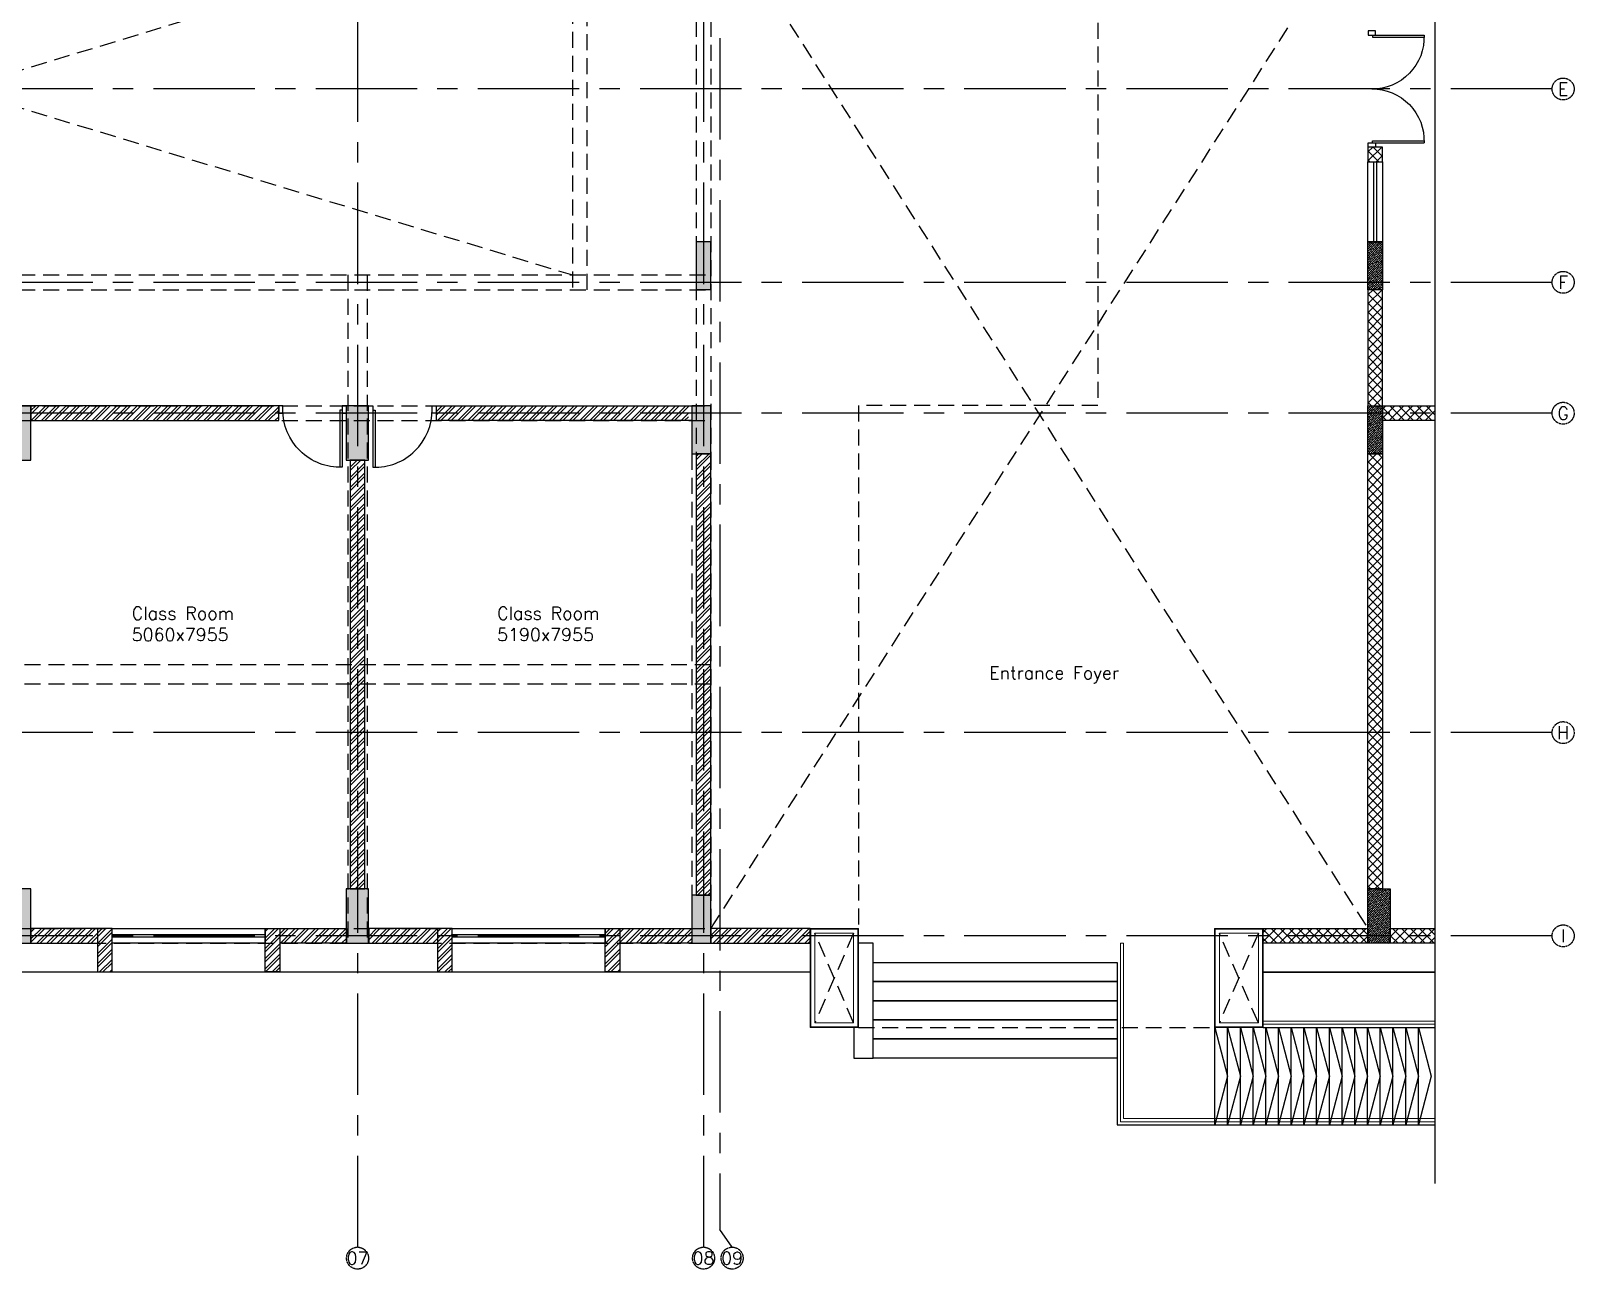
# Model space of a CAD drawing. Header units: millimetres. Extents: x 263680 to 312223, y -3811 to 33868.
# Drawn here: x 288050 to 312223, y -3811 to 15581 of the extents above; entities that cross this region are included whole.
import ezdxf

# ---------------------------------------------------------------- set-up
doc = ezdxf.new("R2010")
doc.units = ezdxf.units.MM
doc.header["$MEASUREMENT"] = 0
doc.linetypes.add('CENTER', pattern=[50.8, 31.75, -6.35, 6.35, -6.35])
doc.linetypes.add('HIDDEN', pattern=[0.375, 0.25, -0.125])
doc.layers.get('0').update_dxf_attribs({"linetype": 'CONTINUOUS'})
doc.layers.add('A_Dim', color=7, linetype='CONTINUOUS', lineweight=5)
doc.layers.add('Fab_Cut_Existing', color=8, linetype='CONTINUOUS', lineweight=18)
for name, color, linetype in [('Ano_Line_Grid', 4, 'CENTER'), ('Dim_Arc_100', 4, 'CONTINUOUS'), ('Dim_Arc_30', 4, 'CONTINUOUS'), ('Hth_Cut_RCC_Existing', 17, 'CONTINUOUS'), ('Hth_Cut_RCC_Proposed', 205, 'CONTINUOUS'), ('Hth_Cut_Wall_Existing', 96, 'CONTINUOUS'), ('Hth_Cut_Wall_Proposed', 204, 'CONTINUOUS'), ('Pline_Elv_Stair', 3, 'CONTINUOUS'), ('Pln_Cut_Door & Window', 6, 'CONTINUOUS'), ('Pln_Cut_Existing Buildings', 3, 'CONTINUOUS'), ('Pln_Elv_05', 9, 'CONTINUOUS'), ('Pln_Elv_Dotted', 8, 'HIDDEN'), ('Pln_Elv_Stair', 3, 'CONTINUOUS'), ('Str_Beams', 8, 'HIDDEN'), ('Str_RCC_Existing', 17, 'CONTINUOUS'), ('Str_RCC_Proposed', 5, 'CONTINUOUS'), ('Txt_Arc', 2, 'CONTINUOUS'), ('Txt_Grid', 4, 'CONTINUOUS'), ('Wal_Cut_Existing', 96, 'CONTINUOUS'), ('Wal_Cut_Proposed', 1, 'CONTINUOUS'), ('Wal_Ele_Parapet', 8, 'CONTINUOUS')]:
    doc.layers.add(name, color=color, linetype=linetype)
doc.styles.add('Jwalant', font='romans.shx')
doc.styles.add('MSA_Standard', font='romans.shx')
pattern_1 = [(45, (-5, 0), (-79.549513, 79.549513), []), (45, (48.03, 0), (-79.549513, 79.549513), [])]
pattern_2 = [(45, (-5, 0), (-70.710678, 70.710678), []), (135, (-5, 0), (-70.710678, -70.710678), [])]

# ---------------------------------------------------------------- blocks, each defined once
blk = doc.blocks.new('Door_D5_1000')
at = {"layer": 'Pln_Cut_Door & Window'}
for p, q in [((8531020, -1784615, 0), (8531053, -1784615, 0)), ((8531020, -1784615, 0), (8531020, -1785508, 0)), ((8531053, -1784615, 0), (8531053, -1785509, 0))]:
    blk.add_line(p, q, dxfattribs=at)
blk.add_lwpolyline([(8531020, -1784664), (8530953, -1784664), (8530953, -1784549), (8531020, -1784549)], close=True, dxfattribs=at)
at = {"layer": 'Pln_Cut_Door & Window', "elevation": 0}
blk.add_lwpolyline([(8532013, -1784664), (8531947, -1784664), (8531947, -1784549), (8532013, -1784549)], close=True, dxfattribs=at)
at = {"layer": 'Pln_Cut_Door & Window'}
blk.add_arc((8531053, -1784615, 0), 894, 267.871, 0.7102, dxfattribs=at)
blk = doc.blocks.new('Window_W1_1200')
at = {"layer": 'Pln_Cut_Door & Window'}
for points in [[(11680, -230), (11680, 0), (14080, 0), (14080, -230)], [(11680, -95), (14080, -95), (14080, -135), (11680, -135)]]:
    blk.add_lwpolyline(points, close=True, dxfattribs=at)
blk = doc.blocks.new('ramp')
at = {"layer": 'Pline_Elv_Stair'}
for points in [[(306597, -1552), (306597, -27), (306796, -789)], [(306796, -1552), (306796, -27), (306995, -789)], [(306995, -1552), (306995, -27), (307194, -789)], [(307194, -1552), (307194, -27), (307393, -789)], [(307393, -1552), (307393, -27), (307593, -789)], [(307593, -1552), (307593, -27), (307792, -789)], [(307792, -1552), (307792, -27), (307991, -789)], [(307991, -1552), (307991, -27), (308190, -789)], [(308190, -1552), (308190, -27), (308390, -789)], [(308390, -1552), (308390, -27), (308589, -789)], [(308589, -1552), (308589, -27), (308788, -789)], [(308788, -1552), (308788, -27), (308987, -789)], [(308987, -1552), (308987, -27), (309186, -789)], [(309186, -1552), (309186, -27), (309386, -789)], [(309386, -1552), (309386, -27), (309585, -789)], [(309585, -1552), (309585, -27), (309784, -789)], [(309784, -1552), (309784, -27), (309983, -789)]]:
    blk.add_lwpolyline(points, close=True, dxfattribs=at)
blk = doc.blocks.new('GRID 1')
at = {"layer": 'Ano_Line_Grid', "ltscale": 50}
for p, q in [((293172, 33524), (293172, -3467)), ((298592, 33524), (298592, -3467)), ((298847, 33248), (298847, -3191)), ((311884, 14671), (264029, 14671)), ((311884, 11643), (264029, 11643)), ((311884, 9593), (264029, 9593)), ((311884, 4591), (264029, 4591)), ((311884, 1408), (264029, 1408)), ((299039, -3467), (298847, -3191))]:
    blk.add_line(p, q, dxfattribs=at)
at = {"layer": 'Ano_Line_Grid'}
for centre in [(312056, 14671), (312056, 11643), (312056, 9593), (312056, 4591), (312056, 1408), (293172, -3639), (298592, -3639), (299039, -3639)]:
    blk.add_circle(centre, 172, dxfattribs=at)
at = {"layer": 'Txt_Grid', "char_height": 200, "attachment_point": 5, "style": 'Jwalant'}
for s, insert in [('E', (312056, 14671)), ('F', (312056, 11643)), ('G', (312056, 9593)), ('H', (312056, 4591)), ('I', (312056, 1408)), ('07', (293172, -3639)), ('08', (298592, -3639)), ('09', (299039, -3639))]:
    blk.add_mtext_dynamic_manual_height_columns(s, width=700.14, gutter_width=1, heights=[0], dxfattribs=dict(at, insert=insert))
blk = doc.blocks.new('D1_1820X2100')
at = {"layer": 'Pln_Cut_Door & Window'}
for p, q in [((299679, 19060, 0), (299712, 19060, 0)), ((299679, 19060, 0), (299679, 18251, 0)), ((299712, 19060, 0), (299712, 18250, 0)), ((301366, 19060, 0), (301333, 19060, 0)), ((301333, 19060, 0), (301333, 18250, 0)), ((301366, 19060, 0), (301366, 18251, 0))]:
    blk.add_line(p, q, dxfattribs=at)
for points in [[(299679, 19011), (299613, 19011), (299613, 19126), (299679, 19126)], [(301366, 19011), (301433, 19011), (301433, 19126), (301366, 19126)]]:
    blk.add_lwpolyline(points, close=True, dxfattribs=at)
for centre, start, end in [((299712, 19061, 0), 267.682, 0.6329), ((301333, 19061, 0), 179.3671, 272.318)]:
    blk.add_arc(centre, 811, start, end, dxfattribs=at)
blk = doc.blocks.new('cl')
at = {"layer": 'Hth_Cut_RCC_Proposed'}
h = blk.add_hatch(color=256, dxfattribs=at)
h.dxf.hatch_style = 1
h.paths.add_polyline_path([(404327, 23508), (404557, 23508), (404557, 24258), (404327, 24258)])
h = blk.add_hatch(color=256, dxfattribs=at)
h.dxf.hatch_style = 1
h.paths.add_polyline_path([(393557, 20838), (393907, 20838), (393907, 21688), (393557, 21688)])
h = blk.add_hatch(color=256, dxfattribs=at)
h.dxf.hatch_style = 1
h.paths.add_polyline_path([(398847, 20838), (399197, 20838), (399197, 21688), (398847, 21688)])
h = blk.add_hatch(color=256, dxfattribs=at)
h.dxf.hatch_style = 1
h.paths.add_polyline_path([(404257, 20938), (404557, 20938), (404557, 21688), (404257, 21688)])
h = blk.add_hatch(color=256, dxfattribs=at)
h.dxf.hatch_style = 1
h.paths.add_polyline_path([(393557, 13273), (393907, 13273), (393907, 14123), (393557, 14123)])
h = blk.add_hatch(color=256, dxfattribs=at)
h.dxf.hatch_style = 1
h.paths.add_polyline_path([(398847, 13273), (399197, 13273), (399197, 14123), (398847, 14123)])
h = blk.add_hatch(color=256, dxfattribs=at)
h.dxf.hatch_style = 1
h.paths.add_polyline_path([(404257, 13273), (404557, 13273), (404557, 14023), (404257, 14023)])
at = {"layer": 'Str_RCC_Proposed'}
for p, q in [((404557, 24258), (404327, 24258)), ((404327, 24258), (404327, 23508)), ((404557, 23508), (404557, 24258)), ((404327, 23508), (404557, 23508))]:
    blk.add_line(p, q, dxfattribs=at)
for points in [[(393557, 20838), (393907, 20838), (393907, 21688), (393557, 21688)], [(398847, 20838), (399197, 20838), (399197, 21688), (398847, 21688)], [(404257, 20938), (404557, 20938), (404557, 21688), (404257, 21688)], [(393557, 13273), (393907, 13273), (393907, 14123), (393557, 14123)], [(398847, 13273), (399197, 13273), (399197, 14123), (398847, 14123)], [(404257, 13273), (404557, 13273), (404557, 14023), (404257, 14023)]]:
    blk.add_lwpolyline(points, close=True, dxfattribs=at)
blk = doc.blocks.new('str beams')
at = {"layer": 'Str_Beams', "ltscale": 1000}
for p, q in [((298472, 19934), (298472, 9028)), ((298702, 19934), (298702, 9028)), ((296535, 17884), (296535, 11598)), ((296765, 11598), (296765, 17884)), ((276992, 11828), (298702, 11828)), ((293017, 11828), (293017, 1363)), ((293317, 11828), (293317, 1363)), ((276992, 11598), (298702, 11598)), ((271732, 9778), (298702, 9778)), ((271732, 9548), (298702, 9548)), ((298402, 9028), (298402, 1363)), ((298702, 9028), (298702, 1363)), ((298702, 5721), (271732, 5721)), ((298702, 5421), (271732, 5421)), ((271732, 1593), (298702, 1593)), ((289092, 1593), (289092, 913)), ((289322, 913), (289322, 1593)), ((291722, 913), (291722, 1593)), ((291952, 1593), (291952, 913)), ((294417, 1593), (294417, 913)), ((294647, 913), (294647, 1593)), ((297047, 913), (297047, 1593)), ((297277, 1593), (297277, 913)), ((271732, 1363), (298702, 1363)), ((291952, 913), (291722, 913)), ((294417, 913), (294647, 913)), ((297277, 913), (297047, 913))]:
    blk.add_line(p, q, dxfattribs=at)
blk.add_lwpolyline([(298702, 1363), (300257, 1363), (300257, 1593), (298702, 1593)], close=True, dxfattribs=at)

msp = doc.modelspace()

# ---------------------------------------------------------------- hatches: boundary and pattern name
at = {"layer": 'Hth_Cut_RCC_Existing'}
h = msp.add_hatch(dxfattribs=at)
h.set_pattern_fill('ANSI36', color=256, scale=200)
h.set_pattern_definition([(45, (84838.358, 109282.19), (13.2582521, 48.6135912), [62.5, -12.5, 0, -12.5])])
h.paths.add_polyline_path([(308992, 12278), (309222, 12278), (309222, 11528), (308992, 11528)])
h = msp.add_hatch(dxfattribs=at)
h.set_pattern_fill('ANSI36', color=256, scale=200)
h.set_pattern_definition([(45, (84838.358, 106712.19), (13.2582521, 48.6135912), [62.5, -12.5, 0, -12.5])])
h.paths.add_polyline_path([(308992, 9708), (309222, 9708), (309222, 8958), (308992, 8958)])
h = msp.add_hatch(dxfattribs=at)
h.set_pattern_fill('ANSI36', color=256, scale=200)
h.set_pattern_definition([(45, (84838.358, 99047.19), (13.2582521, 48.6135912), [62.5, -12.5, 0, -12.5])])
h.paths.add_polyline_path([(308992, 2143), (309342, 2143), (309342, 1293), (308992, 1293)])
at = {"layer": 'Hth_Cut_Wall_Existing'}
h = msp.add_hatch(dxfattribs=at)
h.set_pattern_fill('ANSI37', color=256, scale=800)
h.set_pattern_definition([(45, (-5, -2570), (-70.710678, 70.710678), []), (135, (-5, -2570), (-70.710678, -70.710678), [])])
h.paths.add_polyline_path([(308992, 13531), (309222, 13531), (309222, 13761), (308992, 13761)])
h = msp.add_hatch(dxfattribs=at)
h.set_pattern_fill('ANSI37', color=256, scale=800)
h.set_pattern_definition(pattern_2)
h.paths.add_polyline_path([(308992, 9708), (309222, 9708), (309222, 11528), (308992, 11528)])
h = msp.add_hatch(dxfattribs=at)
h.set_pattern_fill('ANSI37', color=256, scale=800)
h.set_pattern_definition([(45, (-125, 8185), (-70.710678, 70.710678), []), (135, (-125, 8185), (-70.710678, -70.710678), [])])
h.paths.add_polyline_path([(309222, 9708), (310042, 9708), (310042, 9478), (309222, 9478)])
at = {"layer": 'Hth_Cut_Wall_Existing', "ltscale": 1000}
h = msp.add_hatch(dxfattribs=at)
h.set_pattern_fill('ANSI37', color=256, scale=800)
h.set_pattern_definition([(45, (-5, 48285.22), (-70.710678, 70.710678), []), (135, (-5, 48285.22), (-70.710678, -70.710678), [])])
h.paths.add_polyline_path([(308992, 8958), (309222, 8958), (309222, 2143), (308992, 2143)])
at = {"layer": 'Hth_Cut_Wall_Existing'}
h = msp.add_hatch(dxfattribs=at)
h.set_pattern_fill('ANSI37', color=256, scale=800)
h.set_pattern_definition(pattern_2)
h.paths.add_polyline_path([(307352, 1523), (308992, 1523), (308992, 1293), (307352, 1293)])
at = {"layer": 'Hth_Cut_Wall_Existing', "ltscale": 1000}
h = msp.add_hatch(dxfattribs=at)
h.set_pattern_fill('ANSI37', color=256, scale=800)
h.set_pattern_definition([(45, (-5, 48285.22), (-70.710678, 70.710678), []), (135, (-5, 48285.22), (-70.710678, -70.710678), [])])
h.paths.add_polyline_path([(309342, 1523), (310042, 1523), (310042, 1293), (309342, 1293)])
at = {"layer": 'Hth_Cut_Wall_Proposed', "ltscale": 10}
h = msp.add_hatch(dxfattribs=at)
h.set_pattern_fill('ANSI32', color=256, scale=300)
h.set_pattern_definition(pattern_1)
h.paths.add_polyline_path([(291932, 9708), (288052, 9708), (288052, 9478), (291932, 9478)])
h = msp.add_hatch(dxfattribs=at)
h.set_pattern_fill('ANSI32', color=256, scale=300)
h.set_pattern_definition(pattern_1)
h.paths.add_polyline_path([(298352, 9708), (294402, 9708), (294402, 9478), (298352, 9478)])
h = msp.add_hatch(dxfattribs=at)
h.set_pattern_fill('ANSI32', color=256, scale=300)
h.set_pattern_definition(pattern_1)
h.paths.add_polyline_path([(298702, 8958), (298472, 8958), (298472, 2043), (298702, 2043)])
h = msp.add_hatch(dxfattribs=at)
h.set_pattern_fill('ANSI32', color=256, scale=300)
h.set_pattern_definition(pattern_1)
h.paths.add_polyline_path([(293282, 8858), (293052, 8858), (293052, 2143), (293282, 2143)])
h = msp.add_hatch(dxfattribs=at)
h.set_pattern_fill('ANSI32', color=256, scale=300)
h.set_pattern_definition(pattern_1)
h.paths.add_polyline_path([(289322, 1523), (288052, 1523), (288052, 1293), (289092, 1293), (289092, 843), (289322, 843)])
h = msp.add_hatch(dxfattribs=at)
h.set_pattern_fill('ANSI32', color=256, scale=300)
h.set_pattern_definition(pattern_1)
h.paths.add_polyline_path([(292992, 1523), (291722, 1523), (291722, 843), (291952, 843), (291952, 1293), (292992, 1293)])
h = msp.add_hatch(dxfattribs=at)
h.set_pattern_fill('ANSI32', color=256, scale=300)
h.set_pattern_definition(pattern_1)
h.paths.add_polyline_path([(294647, 1523), (293342, 1523), (293342, 1293), (294417, 1293), (294417, 843), (294647, 843)])
h = msp.add_hatch(dxfattribs=at)
h.set_pattern_fill('ANSI32', color=256, scale=300)
h.set_pattern_definition(pattern_1)
h.paths.add_polyline_path([(298402, 1523), (297047, 1523), (297047, 843), (297277, 843), (297277, 1293), (298402, 1293)])
h = msp.add_hatch(dxfattribs=at)
h.set_pattern_fill('ANSI32', color=256, scale=300)
h.set_pattern_definition([(45, (250, 0), (-79.549513, 79.549513), []), (45, (303.03, 0), (-79.549513, 79.549513), [])])
h.paths.add_polyline_path([(300257, 1523), (298702, 1523), (298702, 1293), (300257, 1293)])

# ---------------------------------------------------------------- linework, layer by layer
at = {"layer": 'Fab_Cut_Existing'}
for points in [[(300257, 1523), (301012, 1523), (301012, -27), (300257, -27)], [(300267, 1513), (301002, 1513), (301002, -17), (300267, -17)], [(306592, 1523), (307352, 1523), (307352, -27), (306592, -27)], [(306602, 1513), (307342, 1513), (307342, -17), (306602, -17)], [(300332, 1448), (300937, 1448), (300937, 48), (300332, 48)], [(306667, 1448), (307277, 1448), (307277, 48), (306667, 48)]]:
    msp.add_lwpolyline(points, close=True, dxfattribs=at)
for points in [[(310042, -1502), (305117, -1502), (305117, 1293), (305167, 1293), (305167, -1452), (310042, -1452)], [(307352, 833), (307352, 843), (310042, 843), (310042, 833), (307352, 833)], [(310042, 73), (307352, 73), (307352, 23), (310042, 23)]]:
    msp.add_lwpolyline(points, dxfattribs=at)
at = {"layer": 'Pln_Cut_Door & Window'}
for points in [[(308992, 13531), (309222, 13531), (309222, 12278), (308992, 12278)], [(309127, 13531), (309127, 12278), (309087, 12278), (309087, 13531)]]:
    msp.add_lwpolyline(points, close=True, dxfattribs=at)
at = {"layer": 'Pln_Cut_Existing Buildings'}
msp.add_line((307352, -27), (310042, -27), dxfattribs=at)
for points in [[(301242, 993), (305067, 993), (305067, 693), (301242, 693)], [(301242, 693), (305067, 693), (305067, 393), (301242, 393)], [(301242, 393), (305067, 393), (305067, 93), (301242, 93)], [(301242, 93), (305067, 93), (305067, -207), (301242, -207)], [(301242, -207), (305067, -207), (305067, -507), (301242, -507)]]:
    msp.add_lwpolyline(points, close=True, dxfattribs=at)
msp.add_lwpolyline([(305067, 993), (305067, -1552), (310042, -1552)], dxfattribs=at)
at = {"layer": 'Pln_Elv_05', "ltscale": 1000}
msp.add_lwpolyline([(271282, 4476), (271282, 843), (300257, 843)], dxfattribs=at)
at = {"layer": 'Pln_Elv_Dotted', "ltscale": 1000}
for p, q in [((277292, 17584), (296535, 11758)), ((277292, 11758), (296535, 17584)), ((298702, 1523), (308992, 17584)), ((298727, 17584), (308992, 1523)), ((300937, 1448), (300332, 48)), ((300937, 48), (300332, 1448)), ((307277, 1448), (306667, 48)), ((307277, 48), (306667, 1448)), ((272914, 843), (297405, 843)), ((301012, -27), (306592, -27))]:
    msp.add_line(p, q, dxfattribs=at)
msp.add_lwpolyline([(302702, 19634), (302702, 17699), (302702, 17584), (304762, 17584), (304762, 9713), (301012, 9713), (301012, 1523), (301012, 1523)], dxfattribs=at)
at = {"layer": 'Pln_Elv_Stair'}
msp.add_line((306592, -27), (306592, -1552), dxfattribs=at)
at = {"layer": 'Str_RCC_Existing'}
for points in [[(308992, 12278), (309222, 12278), (309222, 11528), (308992, 11528)], [(308992, 9708), (309222, 9708), (309222, 8958), (308992, 8958)], [(308992, 2143), (309342, 2143), (309342, 1293), (308992, 1293)]]:
    msp.add_lwpolyline(points, close=True, dxfattribs=at)
at = {"layer": 'Str_RCC_Proposed'}
msp.add_lwpolyline([(310042, 29448), (310042, 16475), (309574, 16305), (310509, 15965), (310042, 15795), (310042, -2469), (310042, -2469)], dxfattribs=at)
at = {"layer": 'Wal_Cut_Existing'}
for points in [[(308992, 13531), (309222, 13531), (309222, 13761), (308992, 13761)], [(308992, 9708), (309222, 9708), (309222, 11528), (308992, 11528)], [(309222, 9708), (310042, 9708), (310042, 9478), (309222, 9478)], [(308992, 8958), (309222, 8958), (309222, 2143), (308992, 2143)], [(307352, 1523), (308992, 1523), (308992, 1293), (307352, 1293)], [(309342, 1523), (310042, 1523), (310042, 1293), (309342, 1293)]]:
    msp.add_lwpolyline(points, close=True, dxfattribs=at)
at = {"layer": 'Wal_Cut_Proposed'}
for points in [[(288052, 9478), (291932, 9478), (291932, 9708), (288052, 9708)], [(298702, 8958), (298472, 8958), (298472, 2043), (298702, 2043)], [(293052, 2143), (293282, 2143), (293282, 8858), (293052, 8858)], [(289322, 843), (289322, 1523), (288052, 1523), (288052, 1293), (289092, 1293), (289092, 843)], [(291722, 843), (291722, 1523), (292992, 1523), (292992, 1293), (291952, 1293), (291952, 843)], [(294647, 843), (294647, 1523), (293342, 1523), (293342, 1293), (294417, 1293), (294417, 843)], [(297047, 843), (297047, 1523), (298402, 1523), (298402, 1293), (297277, 1293), (297277, 843)], [(298702, 1293), (300257, 1293), (300257, 1523), (298702, 1523)]]:
    msp.add_lwpolyline(points, close=True, dxfattribs=at)
at = {"layer": 'Wal_Cut_Proposed', "elevation": 0}
msp.add_lwpolyline([(294402, 9708), (298402, 9708), (298402, 9478), (294402, 9478)], close=True, dxfattribs=at)
at = {"layer": 'Wal_Ele_Parapet', "ltscale": 1000}
msp.add_lwpolyline([(300942, -27), (300942, -507), (301242, -507), (301242, 1293), (301012, 1293), (301012, 1293)], dxfattribs=at)

# ---------------------------------------------------------------- block references
msp.add_blockref('ramp', (0, 0))
at = {"layer": 'A_Dim', "xscale": -1, "rotation": 90}
msp.add_blockref('D1_1820X2100', (328123, 315194, 0), dxfattribs=at)
at = {"layer": 'Dim_Arc_100'}
msp.add_blockref('GRID 1', (-5, 0), dxfattribs=at)
at = {"layer": 'Dim_Arc_30'}
msp.add_blockref('cl', (-105856, -11979), dxfattribs=at)
at = {"layer": 'Pln_Cut_Door & Window', "xscale": -1}
msp.add_blockref('Door_D5_1000', (8823945, 1794257), dxfattribs=at)
at = {"layer": 'Pln_Cut_Door & Window'}
msp.add_blockref('Door_D5_1000', (-8237612, 1794257), dxfattribs=at)
at = {"layer": 'Pln_Cut_Door & Window', "rotation": 180}
for p in [(303402, 1293), (308727, 1293)]:
    msp.add_blockref('Window_W1_1200', p, dxfattribs=at)
at = {"layer": 'Str_Beams', "ltscale": 1900}
msp.add_blockref('str beams', (0, -70, 0), dxfattribs=at)

# ---------------------------------------------------------------- texts
at = {"layer": 'Txt_Arc', "char_height": 200, "width": 3492.01, "attachment_point": 1, "style": 'MSA_Standard'}
for s, insert in [('Class Room\\P5060x7955', (289630, 6560)), ('Class Room\\P5190x7955', (295353, 6560)), ('Entrance Foyer', (303062, 5628))]:
    msp.add_mtext(s, dxfattribs=dict(at, insert=insert))

doc.saveas('drawing.dxf')
